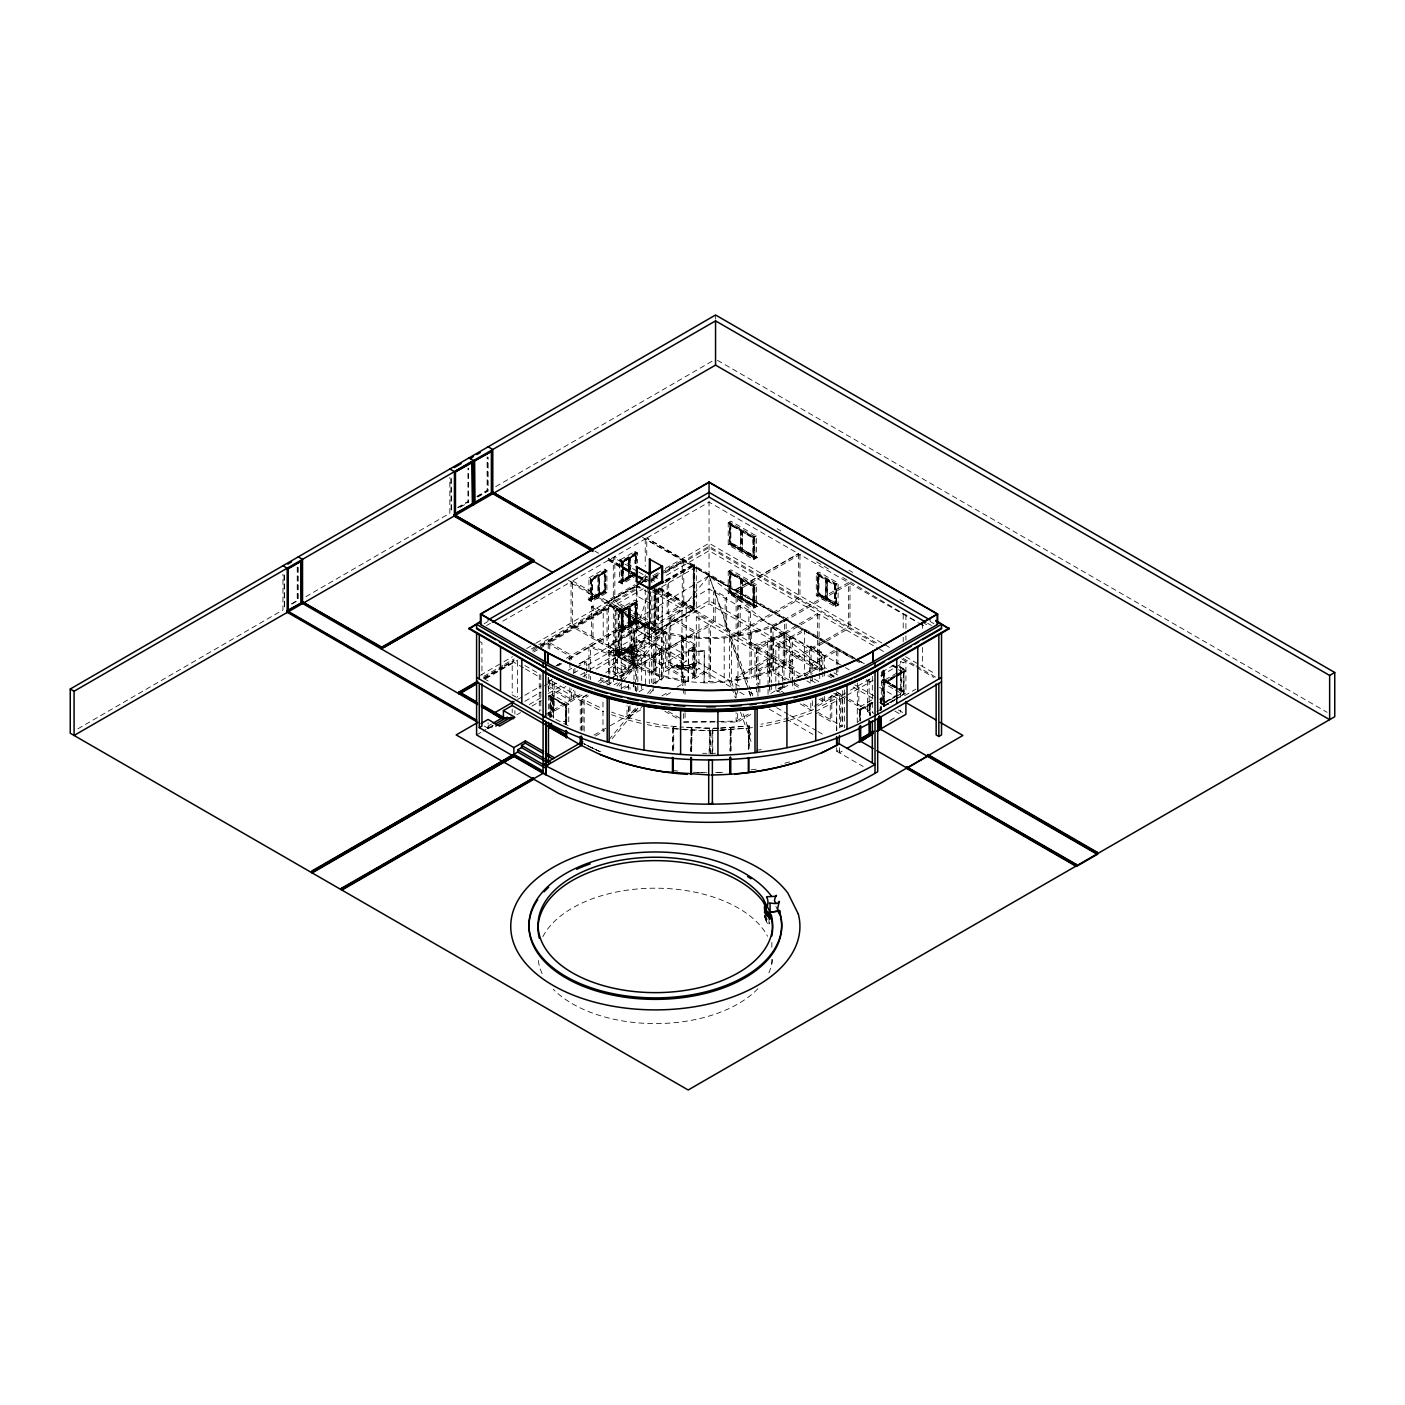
<?xml version="1.0" encoding="UTF-8"?>
<svg xmlns="http://www.w3.org/2000/svg" width="1405" height="1405" viewBox="0 0 1405 1405"><rect width="100%" height="100%" fill="white"/><g stroke="black" fill="none" stroke-linecap="round" stroke-linejoin="round"><path stroke-width="0.75" stroke-dasharray="5 3.75" d="M487.482 728.528L487.992 726.754L487.992 728.229L493.155 725.331L483.162 731.127M633.989 679.985L634.094 631.144L649.479 622.573L649.479 637.308L634.357 646.037L621.344 653.272L608.47 645.966L649.356 622.433L649.795 592.769L649.215 637.168L636.518 629.756L637.027 585.393M730.688 750.692L730.688 727.281L730.319 729.95M839.4 752.764L839.417 747.46L839.4 752.764L845.002 749.532M785.764 679.932L771.45 671.66L756.452 676.578L754.994 675.594L754.994 644.579L756.61 645.51L756.452 676.578L731.39 681.513L731.39 637.22L751.289 633.778L771.45 627.438L822.803 657.101L822.803 669.728M621.238 689.311L621.221 609.103L618.411 610.718L618.551 656.802L620.079 655.924L618.411 654.941L662.089 629.756L662.545 587.431M690.926 750.937L691.278 727.579L690.733 751.218M691.278 750.955L691.646 727.597L691.102 751.236M691.646 750.973L691.998 727.614L691.453 751.254M731.074 685.763L729.634 681.724L710.14 682.971L704.186 682.795L704.309 681.548C731.987 682.444 760.158 676.911 784.622 663.652L784.622 619.429L848.462 582.583L848.462 626.806L786.168 662.774L737.66 634.761L737.66 590.539L799.954 554.571L917.43 622.397M712.476 754.011L712.774 728.528L718.745 728.124M748.338 749.199L748.637 725.876L748.637 749.304M720.572 728.194L749.164 725.805L748.865 749.128M777.984 910.932L775.806 906.207M704.309 681.548L704.046 682.777L688.081 681.671L688.485 649.479L704.309 650.533L704.186 682.795M688.222 681.671L688.485 649.479L688.081 650.726L704.186 651.779L704.309 650.533L704.046 682.777M709.104 753.905L709.613 728.563L683.708 727.158M563.387 721.362L566.215 721.977L563.458 721.257M649.479 637.308L636.518 629.826L649.865 588.519M649.321 644.491L642.928 640.803L636.553 651.867L649.321 644.491L649.286 590.803L649.356 622.433L608.576 645.896L651.621 670.589L681.987 653.044L645.229 631.811L614.846 649.356L614.846 605.134L643.332 588.695M636.553 654.08L642.928 643.016L642.928 640.803M616.883 685.974L619.57 682.76M620.905 681.162L709.068 575.804L823.453 668.604M619.131 686.167L621.923 682.83M623.311 681.162L663.687 632.917C685.078 638.608 707.663 639.837 729.634 637.431L746.283 683.936M653.149 683.761L653.097 655.959L659.384 648.443L661.334 648.987L661.334 679.95L659.384 679.405L659.384 648.443M655.046 683.322L655.046 656.504L661.334 648.987M608.839 739.803L635.657 707.769M647.6 693.49L653.097 686.905M655.608 683.901L661.737 676.595L661.737 632.373L644.263 626.437L615.337 610.718L615.337 654.941L631.951 664.547L631.951 620.325M612.176 738.696L637.888 707.962M649.777 693.771L655.046 687.449M661.334 679.95L663.687 677.122L663.687 632.917M769.255 923.559L769.15 922.576M789.101 680.09L772.978 670.782L773.049 626.595L784.552 619.394M558.084 665.882L561.772 663.669M569.165 659.261L709.068 575.804L750.481 689.767M556.591 665.478L560.296 663.283M640.153 583.479L645.633 580.3L640.03 583.514M291.538 603.799L297.228 600.497L297.228 567.023M457.714 507.486L467.97 501.532L467.97 468.041M476.857 496.387L487.114 490.45L487.114 456.959M291.924 604.027L297.614 600.725L297.614 567.234M458.1 507.714L468.357 501.761L468.357 468.269M477.243 496.615L487.5 490.661L487.5 457.169M77.855 728.844L282.949 609.963L282.949 574.171M305.833 596.703L449.846 513.229L449.846 477.419M460.296 507.17L468.989 502.129M477.7 497.089L488.132 491.03L488.132 457.345M495.719 486.639L713.652 360.312M484.163 623.697L487.939 621.502M486.639 625.506L490.433 623.311M502.814 621.186L571.045 581.775L571.045 625.998L538.817 644.596M572.59 625.12L613.3 601.603L647.758 621.502L607.048 645.018L572.59 625.12L572.59 580.897L645.229 538.958L682.25 560.332L682.25 604.554L651.85 622.099L614.828 600.725L614.828 556.503L633.339 567.198M588.941 577.947L604.255 569.095L606.925 570.641L606.925 592.752L591.61 601.603L588.923 600.058L588.941 577.947L591.61 579.492L606.925 570.641M637.571 575.067L622.257 583.918L619.57 582.355L619.57 560.244L634.884 551.41L637.571 552.955L637.571 563.001M605.397 571.238L591.101 579.194L591.101 599.83L591.347 579.334L605.397 571.238L605.397 591.874M636.044 553.552L621.748 561.508L621.748 582.144L621.994 561.649L636.044 553.552L636.044 563.862M619.57 560.244L622.257 561.807L637.571 552.955M592.12 598.952L592.12 579.791L597.863 576.471L597.863 595.632L591.997 598.881L591.997 579.703L597.863 576.471M599.022 575.664L604.888 572.415L604.888 591.575L599.022 594.824L599.022 575.664L604.694 572.748M628.386 558.698L628.509 577.947L622.766 581.249L622.643 562.018L628.509 558.769L622.766 562.088M634.094 574.715L629.651 577.121L629.651 557.961L635.534 554.729L629.791 558.048M604.888 572.415L599.145 575.734L599.145 594.895M591.997 579.703L597.669 576.805M622.643 562.018L628.509 559.225L628.509 577.947M629.651 557.961L635.534 555.168L635.341 563.37M588.168 599.619L603.992 590.469L605.783 591.505L590.451 600.356L588.168 599.619L604.255 590.838M634.884 573.521L618.797 582.214L634.639 572.783M588.168 599.9L604.501 591.066M618.797 582.214L634.639 573.082M618.797 581.916L621.098 582.654L636.43 573.82M591.101 599.83L605.134 591.733L605.134 571.08M621.748 582.144L634.024 575.049M636.43 574.399L621.098 583.251L621.098 561.139L636.43 552.288L636.43 563.054M728.212 522.73L730.881 521.185L756.417 535.937L756.417 558.048L753.73 559.594L728.212 544.841L728.212 522.73L753.73 537.483L756.417 535.937M729.739 523.327L754.257 537.184L754.257 557.82L729.739 543.963L729.985 523.187L729.985 543.823M592.998 605.941L592.998 636.904L591.47 637.782L591.47 606.837L592.998 605.941L603.219 611.842L603.219 642.805L601.691 643.683M640.188 579.071L645.685 575.892M638.046 582.074L647.213 576.788M572.59 580.897L607.048 600.796L634.797 584.761M636.658 583.69L645.914 578.351M480.37 675.261L503.06 662.159M503.921 661.667L512.509 656.697M526.664 648.53L535.182 643.613M536.148 643.051L646.686 579.229M654.256 574.873L658.032 572.696M665.338 568.481L709.051 543.226L890.77 648.127M608.47 673.539L608.576 601.674L638.186 584.585M642.015 582.443L608.576 601.674L621.221 609.103M643.859 581.371L649.356 578.21L654.783 581.354M659.454 573.486L651.85 577.877L651.867 583.848M661.351 572.397L682.25 560.332M483.847 676.349L502.814 665.39M504.711 664.302L514.177 658.84M531.248 648.987L536.938 645.703M614.828 600.725L639.521 586.465M648.653 581.196L658.084 575.751M665.636 571.396L709.051 546.317L798.426 597.915L798.426 553.693L709.051 502.094L646.757 538.062L646.757 557.012M651.867 579.633L659.384 575.295M661.263 574.223L683.778 561.21L853.239 659.033M483.496 677.877L502.691 666.795M504.377 665.83L513.879 660.332M532.864 649.373L538.554 646.089M540.451 645L639.538 587.782M650.814 581.284L658.33 576.946M665.531 572.783L709.051 547.651L877.51 644.913M483.917 678.229L502.85 667.305M504.729 666.216L514.195 660.754M540.697 645.457L610.718 605.028L654.888 629.914L655.204 631.723L655.31 589.626M485.305 678.334L515.582 660.824M532.618 651.007L610.718 605.906M740.646 531.02L740.646 549.741L740.839 530.914L730.178 524.978L741.225 530.704L741.032 549.97L730.178 543.7M485.814 678.633L499.056 670.958M500.953 669.886L517.988 660.034M542.576 645.843L610.718 606.503L610.718 604.431M533.795 651.938L537.395 649.848M539.204 648.811L548.213 643.613L569.921 656.135L569.921 660.35M549.741 649.04L549.741 642.717L613.318 606.012L613.318 650.234L587.132 665.355M666.444 575.348L709.051 550.742L817.57 613.388L817.57 666.462L797.373 678.123M742.314 531.547L742.507 550.602L753.361 556.854L753.361 537.694L742.314 531.547L742.314 550.707L753.361 556.854M664.969 580.476L694.509 563.862L694.509 609.12L657.768 588.256M665.355 580.687L694.509 563.862M730.881 542.927L757.19 557.592L731.144 542.558L729.353 543.595L754.889 558.329L757.19 557.592M665.882 580.985L693.227 565.196L696.3 566.953L696.3 611.175L683.392 603.729L709.051 588.923L843.544 666.567M728.212 544.841L730.881 543.296L730.881 521.185M666.251 581.196L693.613 565.407L693.613 609.63M615.337 610.718L618.27 609.032L618.27 653.255L615.337 654.941M637.571 601.603L634.884 600.058L619.57 608.892L622.257 610.437L637.571 601.603L637.571 623.715L622.257 632.549L619.57 631.003M665.074 582.618L694.246 565.776L694.246 609.998L655.959 632.11M621.098 609.788L636.43 600.936L636.43 623.047L621.098 631.899M635.78 602.043L621.748 610.156L621.748 630.792L636.044 622.819L635.78 602.043L635.78 622.678M696.3 566.953L657.997 589.064L657.997 633.286L569.394 582.074M636.044 602.183L621.994 610.297L621.994 630.933M622.643 610.666L628.509 607.417L628.509 626.577L622.766 629.897L622.643 610.666L628.509 607.856L622.959 610.841L623.153 629.686L623.153 610.964M629.651 606.609L635.534 603.36L635.534 622.538L629.791 625.84L629.651 606.609L635.534 603.816L629.967 606.802L630.16 625.629L630.16 606.907M753.361 537.694L742.314 531.986L752.975 537.922L752.975 556.643M741.032 549.97L730.372 543.595L730.178 524.539L741.225 530.704M631.565 631.6L620.079 624.962L618.551 625.84L630.037 632.478L631.565 631.6L631.565 662.545C648.917 672.626 668.587 678.369 688.485 680.442L688.081 681.671L682.233 681.039L663.687 677.122M566.303 658.225L635.025 618.551M555.818 666.093L560.63 663.265M568.112 658.945L636.553 619.429L636.553 660.701L632.724 662.914L619.956 655.555L623.785 653.343L636.553 660.701M618.797 630.564L634.639 621.432L636.43 622.45L621.098 631.302L618.797 630.863L634.639 621.712L618.797 630.863M622.959 629.563L628.316 626.472L628.316 607.75M629.967 625.524L635.341 622.415L635.341 603.693M728.212 571.378L730.881 569.833L756.417 584.568L756.417 606.679L753.73 608.225L728.212 593.49L728.212 571.378L753.73 586.113L756.417 584.568M729.739 592.611L729.985 571.817L729.985 592.453M730.635 543.155L757.19 557.89M517.584 699.462L523.011 696.336M524.82 695.299L541.066 685.903M548.301 681.741L551.902 679.651M568.164 670.273L571.782 668.183M579 664.003L645.106 625.84M547.757 682.198L552.674 679.353L552.674 710.315L554.22 711.193L554.22 680.231M579.931 663.617L584.849 660.789L586.377 661.667L586.377 665.794M544.367 685.921L552.569 681.179M576.524 667.357L586.377 661.667M658.488 589.081L658.488 620.044L651.867 623.855L651.867 592.278M668.692 614.143L668.692 583.18L667.164 582.302L667.164 613.247L668.692 614.143L683.778 605.432L683.778 561.21L666.427 570.553M614.846 605.134L651.621 626.367L681.987 608.822L681.987 669.553L669.237 662.177L666.936 663.511L665.408 662.616M715.18 590.838L713.652 591.716L713.652 622.678L715.18 621.8L715.18 590.838L726.684 597.476L726.684 628.421L725.138 629.317L725.138 598.354L726.684 597.476M615.478 648.548L608.47 652.605L633.989 652.605L615.478 648.548L615.478 675.629M524.785 701.358L540.995 691.998M549.741 680.635L549.741 686.94L557.223 682.619M574.048 672.907L577.789 670.747M651.621 628.193L669.237 617.954L694.755 632.759L694.755 676.929L693.49 676.191L693.49 645.229L681.987 638.59L683.533 637.712L695.018 644.351L695.018 675.296L693.49 676.191M670.765 617.076L686.202 608.154L686.202 661.228L677.14 666.462L677.14 664.249L696.3 667.937L670.765 667.937L670.765 617.076L696.3 631.811L709.051 624.452L709.051 681.724M740.646 579.668L740.646 598.39L740.839 579.562L730.178 573.626L741.225 579.334L741.032 598.618L730.178 592.348M491.487 724.119L488.079 726.086L491.908 728.299L491.908 726.086M659.138 588.168L693.684 607.504L693.684 608.98L654.379 631.67L654.361 630.195M645.492 683.849L645.492 654.818L641.664 657.031L625.067 647.442L621.238 649.654L636.553 658.488L630.16 647.442L630.16 645.229L636.553 641.541M742.314 580.195L742.507 599.232L753.361 605.502L753.361 586.342L742.314 580.195L742.314 599.355L753.361 605.502M654.045 586.781L654.045 632.039L694.123 608.892L694.123 563.633M476.594 734.92L481.529 732.075M529.281 704.502L540.662 697.934M548.231 693.561L563.405 684.797M580.476 674.944L588.063 670.571M589.96 669.482L709.051 600.708L826.403 668.464M619.675 652.447L619.675 608.225M625.067 649.654L628.896 647.442L645.492 657.031L649.321 654.818L649.321 683.708M487.992 728.826L493.436 725.683M630.16 647.442L623.785 651.13L623.785 653.343M628.896 649.654L632.724 647.442L649.321 657.031L662.089 649.654L649.321 642.278L636.553 649.654M516.777 714.811L520.553 712.634M531.898 706.1L541.346 700.638M548.898 696.283L565.899 686.465M582.899 676.648L586.675 674.47M596.124 669.008L645.229 640.662L681.987 661.895L665.408 671.467L665.408 631.67L666.936 632.549L666.936 663.511M647.916 586.043L647.916 639.117L709.051 603.816L817.57 666.462M549.741 717.059L550.128 695.721L566.724 705.292L566.724 723.874M730.635 591.804L757.19 606.538L731.144 591.206M728.212 593.49L730.881 591.944L730.881 569.833M550.374 715.619L550.374 697.038L553.447 695.282L568.762 704.116L568.762 724.752M736.115 589.661L798.426 553.693L734.2 590.328L646.757 538.062L736.115 589.661L736.115 633.883L798.426 597.915M632.724 649.654L636.553 647.442L649.321 654.818M628.896 647.442L628.896 669.553L616.128 662.177L616.128 659.964L619.956 657.751L620.079 624.962M666.936 632.549L655.45 639.187L655.45 670.15L653.905 669.254L653.905 638.309L665.408 631.67M552.042 697.565L552.042 716.796M552.868 698.548L552.868 716.058M625.067 647.442L625.067 673.979L612.299 666.602L612.299 664.389L616.128 662.177M553.447 698.671L553.254 718.166M683.533 668.675L696.3 676.033L696.3 617.076L698.97 615.531L756.417 648.689L817.57 613.388M612.299 666.602L608.47 668.815L621.238 676.191L625.067 673.979M753.361 586.342L742.314 580.634L752.975 586.57L752.975 605.292M605.906 672.503L608.47 671.028L621.238 678.404M633.989 657.031L637.817 654.818L637.817 692.402M598.249 681.337L600.813 679.862L609.928 685.131M741.032 598.618L730.372 592.243L730.178 573.187L741.225 579.334M631.565 662.545L630.037 663.441L630.037 632.478M545.386 714.513L581.565 693.631M599.707 683.146L605.731 679.686M614.582 674.576L635.025 662.774L634.884 600.058M632.724 647.442L632.724 665.127L628.896 667.34L616.128 659.964M547.423 715.11L585.147 693.332M603.5 682.742L636.553 663.652M568.762 704.116L565.635 705.925L565.635 723.435M628.896 669.553L625.067 671.766L612.299 664.389M740.207 605.292L738.679 606.17L738.679 637.115L740.207 636.237L740.207 605.292L750.41 611.175L750.41 642.138L748.883 643.016L748.883 612.071L750.41 611.175M587.062 694.878L581.407 698.144L548.196 678.966M587.062 694.931L581.407 698.215L581.407 729.757M548.126 682.022L580.247 700.586L588.502 695.809M607.065 685.096L612.633 681.882M620.062 677.596L651.621 659.384L683.533 677.807L685.06 676.929L685.06 697.986M768.043 694.298L768.043 658.488L710.596 625.33L653.149 658.488L685.06 676.929M600.813 679.862L600.813 677.667L613.564 685.025L617.41 682.812M816.287 573.591L818.975 572.046L838.118 583.093L838.118 605.204L835.431 606.749L816.287 595.702L816.287 573.591L835.431 584.638L838.118 583.093M693.49 645.229L695.018 644.351M817.815 574.188L835.957 584.357L835.957 604.993L817.815 594.824L818.079 574.03L818.079 594.666M621.221 688.432L628.509 684.217L628.509 690.417M692.841 647.073L681.355 653.711L682.883 654.59L694.386 647.951L694.386 678.914L692.841 678.035L692.841 647.073L694.386 647.951M818.518 575.699L825.806 579.896L825.613 598.723L826.122 579.703L826 598.952L818.325 594.526L818.465 575.295L826.122 579.703M655.45 670.15L651.621 672.345L662.089 678.404L662.089 605.432M624.575 688.257L630.037 685.096L630.037 689.223M670.765 667.937L677.14 664.249M827.264 580.511L827.387 599.601L835.062 604.027L835.062 584.866L827.264 580.511L827.264 599.689L835.062 604.027M827.457 580.845L834.728 585.06M639.099 691.664L645.492 687.976M652.956 683.655L662.089 678.404M737.66 634.761L799.954 598.793L848.462 626.806M681.987 669.553L696.3 661.298L740.979 687.098M677.14 667.199L683.533 670.87L696.3 663.511L677.14 667.199L677.14 669.412L696.3 665.724L670.765 665.724L677.14 669.412M818.975 593.788L838.89 604.765L819.22 593.419L817.447 594.456L836.59 605.502L838.89 604.765M816.287 595.702L818.975 594.157L818.975 572.046M835.062 584.866L834.728 603.764M730.477 686.782L698.97 668.587L696.3 670.15L677.14 666.462M826 598.952L818.465 594.456M593.981 735.096L608.453 726.754M610.262 725.7L641.716 707.54M661.913 695.879L669.447 691.523M676.999 687.168L709.051 668.675M595.527 735.992L604.501 730.793L602.973 729.915L602.973 701.025M628.509 706.926L628.509 715.18L630.037 716.058L640.821 709.824M666.163 695.212L671.731 691.98M694.386 678.914L710.596 669.553L710.596 625.33M757.945 696.283L757.945 649.584L819.097 614.284L877.809 648.179M818.711 593.999L838.89 605.063M775.823 681.39L775.823 645.598L804.415 629.089L858.841 660.508M778.879 685.605L778.879 645.598L804.415 630.863L854.907 658.717M736.115 697.986L736.115 676.929L768.043 658.488M736.115 676.929L737.66 677.807L769.571 659.384L799.375 676.595M758.331 669.693L769.817 663.072L771.363 663.95L759.859 670.589L758.331 669.693L758.331 684.147M782.462 681.267L782.462 662.703L783.99 661.808L794.211 667.709L794.211 688.345M821.275 670.659L821.275 652.078L811.054 646.195L809.526 647.073L809.526 673.908M683.533 713.6L683.533 722.03L736.115 721.151L751.148 712.476M773.049 670.817L786.168 664.547L849.99 627.684L878.511 644.157M782.462 662.703L792.666 668.587L794.211 667.709M821.275 652.078L819.73 652.974L819.73 671.537M822.803 657.101L810.808 664.021L810.808 685.078M792.42 682.005L792.42 637.782L824.331 656.205L836.326 649.286L836.326 666.128M775.823 683.497L775.823 689.82L780.899 686.887M795.968 678.194L804.415 673.311L809.403 676.191M782.673 686.606L769.817 694.017L769.817 663.072M784.025 686.852L778.879 689.82L783.99 692.77M776.86 691.717L787.889 685.359M804.415 675.823L819.097 667.34L822.891 669.535M750.797 714.443L737.66 722.03L716.831 722.03M814.233 706.258L822.803 701.323L822.803 697.108M820.573 698.267L824.331 700.428L836.326 693.508M817.798 705.977L837.872 694.386L844.949 698.478M833.709 693.315L839.4 696.599L848.655 691.242M850.517 690.189L872.751 677.351M882.006 671.994L896.829 663.441M790.295 719.904A184.213 106.359 0 0 0 821.451 708.717L845.09 696.406M846.969 695.317L873.225 680.16M880.724 675.84L893.843 668.253M895.723 667.182L905.909 661.298L905.909 692.981L899.744 696.546M884.325 679.95L898.199 688.31M897.057 672.89L881.392 681.934L893.58 688.977M900.921 670.659L901.114 693.315L883.253 703.642L883.06 682.883L893.966 676.806M895.319 689.978L903.415 694.65L903.415 669.219L901.764 670.185L901.764 693.245L903.415 694.386M903.924 668.921L903.924 694.948L903.924 668.921L898.427 665.742M894.792 675.594L882.603 682.637L882.603 704.309L884.272 705.451M896.531 674.593L901.764 671.572M895.565 675.665L900.921 672.573M894.564 676.841L883.569 683.181L883.569 706.469L894.757 700.234M896.408 675.77L903.924 671.66L883.763 683.304L883.763 706.592M894.528 677.456L884.079 683.48L884.325 706.03L884.272 683.585L894.704 677.561M896.267 676.437L905.909 670.87L899.744 667.322M896.46 676.56L903.415 672.538L895.319 667.867M818.992 714.741L830.267 721.257L831.795 720.361L831.795 691.471M846.706 699.497L857.331 705.626L858.859 704.748L858.859 684.112M857.261 722.837L857.261 708.401L875.842 697.67M871.961 702.254L859.316 709.578L859.561 720.537M859.561 709.718L872.698 702.289M872.944 702.43L859.948 709.947L860.141 720.572M860.141 710.052L873.207 702.588M870.029 715.584L870.029 704.713L873.647 702.851M901.114 691.19L882.603 680.793L882.603 669.957M836.906 692.366L842.017 695.317L842.017 726.262L840.471 727.14L840.471 696.195L835.378 693.245M867.535 680.564L867.535 711.527L869.08 710.631M897.057 695.001L881.392 704.046L884.272 705.696L898.006 697.547M882.603 704.309L894.792 697.266M896.531 696.265L901.764 693.245M903.731 692.331L883.569 680.687L883.569 670.097M884.008 705.854L894.704 699.672M896.46 698.671L903.995 694.685M883.569 706.469L894.564 700.129M895.055 699.62L903.678 694.246M876.861 711.668L882.428 708.454M904.662 695.615L915.779 689.205M836.713 747.671L836.713 751.218L839.4 749.673M889.997 720.449L895.266 717.411M654.045 632.039L654.941 631.53L654.941 591.505M608.576 601.674L637.501 586.113M645.211 581.969L658.717 574.698M784.622 619.429C738.749 643.437 680.81 643.472 634.674 620.185M857.911 721.59L859.544 720.765M798.391 687.221L790.892 682.883L790.892 636.904L773.049 626.595L786.168 620.325L849.99 583.461L849.99 627.684M773.049 626.595L786.168 620.325L804.415 629.089L804.415 675.085L809.526 678.035M773.663 639.574L773.663 670.536L772.1 669.623L772.1 638.678L773.663 639.574L784.798 634.27L784.798 665.232M772.1 638.678L783.27 633.392L784.798 634.27M882.603 680.793L884.272 680.02M901.764 691.84L903.415 691.067M903.678 691.225L898.62 687.976M730.881 591.575L729.353 592.243L754.889 606.978L756.417 606.31M756.61 645.51L769.15 641.453L769.15 672.398L767.587 671.502L767.587 640.54L754.994 644.579M756.821 630.74L749.954 632.742L749.954 677.034M614.846 651.867L633.989 648.179L621.238 655.555L614.846 651.867L614.846 675.138M614.846 654.08L633.989 650.392L608.47 650.392L621.238 657.768M764.478 915.235L767.446 921.223L769.009 920.96M764.478 915.814L767.446 921.803L769.009 921.557M764.478 917.008L767.446 922.98L769.009 922.734M765.216 919.081L767.446 923.577L769.009 923.313M752.518 727.632L711 730.793L711 753.958M751.131 769.8L756.979 769.097M756.364 750.217L762.599 749.515M719.729 730.284L748.338 728.141M720.747 727.983L745.581 726.245M712.493 730.74L718.341 730.319M720.291 730.196L730.424 729.476M718.622 728.282L679.967 727.052M683.533 722.03L714.759 722.03M712.476 730.846L687.256 730.056L663.88 727.562A184.213 106.359 0 0 1 647.319 724.646M693.368 772.276L705.556 772.662M697.424 772.469L706.715 772.768M674.382 728.686L690.839 729.652M691.559 729.704L709.104 730.74M688.222 650.708L704.046 651.762M672.486 728.545L673.662 726.613L678.035 726.859L664.811 725.437A180.437 104.181 0 0 1 646.599 722.17M673.715 770.607L677.719 771.046M633.989 654.818L615.478 650.761L621.238 647.442L637.817 657.031L641.664 654.818L641.664 681.899M618.411 610.718L633.479 619.429L633.497 665.408L644.263 670.659L661.737 676.595M653.097 655.959L655.046 656.504M627.016 687.133L628.966 687.677M633.304 710.579L635.253 711.123L635.253 706.996M600.146 751.693L584.076 743.912L600.146 751.693A180.437 104.181 0 0 1 584.181 743.86M633.479 619.429L643.999 624.751L635.885 619.465M555.853 719.395L568.498 725.788M856.804 659.77L864.391 663.95M642.542 537.395L855.101 658.488M856.962 659.56L864.479 663.827L860.721 661.597M717.446 360.312L1327.145 712.317M777.123 528.719L780.899 530.897M848.971 570.202L852.747 572.379M900.025 599.672L903.801 601.849M930.18 621.502L933.956 623.697M927.669 623.311L931.48 625.506M922.365 622.152L929.689 626.384M917.869 622.643L925.175 626.876M905.61 656.697L935.853 674.172M903.222 658.418L914.198 664.758M916.025 665.812L936.151 677.438M901.834 658.945L915.059 666.585M916.956 667.674L933.956 677.491M879.706 649.268L883.499 651.463M903.222 662.844L900.535 661.298L900.535 697.266M899.938 667.217L903.415 669.219M893.053 665.145L898.269 668.165M892.175 665.39L897.549 668.481M729.739 571.976L754.257 585.832L753.993 606.609L753.993 585.973M891.982 665.496L897.356 668.587M737.66 590.539L786.168 618.551L786.168 664.547M855.118 660.122L860.738 663.371M896.847 686.94L884.008 679.88L896.847 687.168M730.635 591.435L757.19 606.538M898.62 688.204L903.995 691.295L899.938 689.328M898.006 688.432L884.079 680.389L884.079 670.343M899.744 689.434L905.909 692.981M883.253 680.863L897.549 689.117M845.441 667.656L849.235 669.851M866.288 679.686L871.961 682.971M879.548 687.344L894.704 696.107M881.269 697.196L881.005 710.017M880.636 698.303L880.11 710.386M833.973 672.837L837.766 675.015M854.802 684.85L877.51 697.969M879.407 699.058L888.873 704.52M898.339 709.999L905.909 714.355M830.46 673.908L834.254 676.086M853.186 687.027L872.136 697.951M879.706 702.342L885.396 705.609M894.862 711.088L900.535 714.355L900.535 710.087M778.879 645.598L822.03 670.501M829.389 674.751L833.288 676.999M767.587 640.54L769.15 641.453M775.823 645.598L820.432 671.344M827.861 675.647L831.584 677.79M653.307 575.769L658.857 578.983M652.693 575.716L658.418 579.018M870.029 704.713L870.222 715.707M636.869 571.01L613.3 557.381L613.3 601.603M638.695 572.046L647.758 577.279M869.01 705.292L860.457 710.227L860.457 721.116M608.593 558.417L636.957 574.785M638.854 575.874L646.423 580.23M659.648 587.87L693.684 607.504M594.842 551.076L598.635 553.254M608.084 558.716L645.896 580.528M608.593 559.893L633.181 574.065M635.078 575.172L646.423 581.705M608.084 560.191L645.914 582.004M658.172 588.871L736.115 633.883M814.461 679.107L821.275 683.041M836.309 691.717L847.584 698.232M849.463 699.321L873.857 713.406M656.328 589.591L713.652 622.678M725.138 629.317L738.679 637.115M748.883 643.016L784.622 663.652M867.535 711.527L870.731 713.371M655.204 590.258L686.202 608.154M757.945 649.584L803.414 675.823M810.984 680.196L816.674 683.48M651.674 589.573L662.545 595.861L649.725 603.254L637.027 595.931L636.5 585.604L649.215 592.945M857.261 708.401L860.65 710.35M652.587 591.839L681.987 608.822M696.3 617.076L709.051 624.452M806.839 680.898L810.562 683.041M832.919 695.949L839.47 699.655M794.299 683.093L799.919 686.343M819.045 699.146L822.803 701.323M658.488 620.044L656.96 619.148L656.96 588.203M803.432 703.993L810.808 708.243L810.808 699.813M817.64 712.194L842.017 726.262M775.823 689.82L782.462 693.649M800.2 703.887L817.113 713.652M606.925 592.752L604.255 591.206L604.255 569.095M649.215 622.415L662.089 629.756M599.338 594.561L599.531 575.945M568.375 580.23L654.888 629.914M610.209 606.205L654.888 631.969M644.21 626.367L654.414 632.268L654.414 587.009M634.884 622.169L637.571 623.715M592.313 598.618L592.506 580.002M748.479 691.436L755.995 695.756M776.649 707.681L788.205 714.355M789.786 715.268L816.147 730.495M817.938 731.531L823.593 734.797M653.905 638.309L655.45 639.187M647.916 639.117L686.202 661.228M739.733 692.138L747.161 696.406M769.308 709.209L784.464 717.955M786.361 719.044L812.88 734.358M591.47 606.837L601.691 612.738M836.713 751.218L863.179 766.498M636.553 639.328L642.928 643.016M568.375 624.452L635.025 662.774M619.956 657.751L632.724 665.127M549.741 642.717L571.449 655.257L571.449 659.472M668.165 711.387L681.302 718.974M664.758 711.193L677.895 718.78M524.803 665.478L539.274 673.82L539.274 711.738M479.281 641.242L481.95 642.805L481.95 675.278M523.556 667.849L512.21 661.298L512.21 692.876M525.435 668.938L540.556 677.667M549.741 686.94L571.449 699.479L571.449 688.942M549.741 695.932L566.338 705.521L566.338 724.541M550.374 697.038L565.706 705.89L565.706 724.453M483.829 678.527L489.467 681.776M512 694.773L519.499 699.11M484.198 726.051L488.079 728.299L488.079 722.767M709.49 575.558L851.693 658.102M816.656 561.912L829.723 569.71M842.789 577.508L917.483 622.081M919.344 623.188L924.947 626.525M830.144 674.014L835.167 678.088M630.16 645.229L636.553 656.293M765.216 914.954L767.446 920.047M751.183 691.769L752.694 695.844M731.39 681.513L737.274 697.67M743.14 713.845L751.956 738.099M749.164 692.033L750.621 696.072M731.794 687.783L735.412 697.899M740.488 712.054L751.341 742.384M709.068 575.804L748.496 689.679M749.216 691.752L750.656 695.897M636.606 629.756L636.5 585.604L636.518 592.98M693.174 607.803L693.174 609.278M922.365 624.259L922.365 628.474M922.365 647.424L922.365 666.374M905.909 614.758L905.909 633.708M905.909 635.815L905.909 640.03M903.222 614.196L903.222 628.948M903.222 637.361L903.222 641.576M884.272 671.274L884.272 680.283M883.763 669.992L883.763 680.564M883.253 670.554L883.06 680.968M881.392 671.889L881.269 710.157M880.373 698.144L880.373 710.526M872.329 676.385L872.329 712.177M869.713 704.52L869.713 715.057M869.08 679.686L869.203 714.109M860.211 710.087L860.334 720.695M859.684 709.788L859.684 720.115M857.331 682.918L857.331 705.626M844.563 689.837L844.563 727.737M842.737 690.54L842.719 726.332M839.4 696.599L839.4 729.177M837.872 664.916L837.872 650.164L812.336 664.899L812.336 673.329M837.872 667.006L837.872 675.436M836.8 701.2L836.8 730.67M836.555 730.53L836.713 698.074A180.437 104.181 0 0 1 819.15 706.978M836.326 668.236L836.326 676.666M835.694 584.498L835.694 605.134M835.431 584.638L835.431 606.749M834.921 584.937L834.921 604.097M830.267 696.494L830.267 721.257M826.755 579.334L826.755 599.97M824.331 656.205L824.331 668.85M824.331 670.958L824.331 679.37M824.331 696.213L824.331 700.428M822.803 671.836L822.803 680.266M819.73 673.61L819.73 681.864M819.097 614.284L819.097 667.34M812.336 675.436L812.336 683.866M812.336 700.709L812.336 709.121M811.054 646.195L811.054 675.085M799.954 554.571L799.954 598.793M792.666 668.587L792.666 678.914M792.666 680.968L792.666 689.223M789.347 637.782L789.347 682.005M783.99 661.808L783.99 680.389M783.99 682.444L783.99 690.698M783.27 633.392L783.27 664.337M782.462 683.339L782.462 691.594M771.854 942.333L771.854 948.691M771.854 959.281L771.854 963.531M771.45 627.438L771.363 682.531M771.363 684.586L771.363 692.841M770.678 627.596L770.678 671.818M769.571 659.384L769.571 682.549M769.571 684.656L769.571 693.069M769.009 919.783L769.062 923.981M759.859 670.589L759.859 685.025M759.859 687.098L759.859 695.352M758.331 686.202L758.331 694.456M756.417 648.689L756.417 684.779M756.417 686.905L756.417 695.387M753.993 537.325L753.993 557.961M753.73 537.483L753.73 559.594M753.73 586.113L753.73 608.225M753.168 537.816L753.168 556.977M753.168 586.447L753.168 605.608M751.289 633.778L751.289 678.071M749.164 725.805L749.164 748.97M741.858 530.335L741.858 550.971M741.858 578.965L741.858 599.601M737.976 636.447L737.976 680.723M737.66 677.807L737.66 686.237M737.66 688.327L737.66 696.757M737.66 713.6L737.66 722.03L736.115 721.151L736.115 712.721M731.004 750.902L731.004 727.737L730.67 751.008M730.319 751.025L730.337 727.772L729.95 751.025M729.634 637.431L729.634 681.724M724.19 638.081L724.19 682.373M715.549 315.001L715.549 319.198M712.774 728.528L712.774 753.8M710.596 721.151L710.596 722.03M710.596 730.793L710.596 753.941M710.14 638.695L710.14 682.971M709.613 728.563L709.613 753.835M709.051 501.111L709.051 603.816M698.97 615.531L698.97 668.587M693.227 565.196L693.227 609.419M685.06 712.721L685.06 721.151M683.533 637.712L683.533 670.87M683.533 677.807L683.533 686.237M683.533 688.327L683.533 696.757M682.883 654.59L682.883 685.552L681.355 684.656L681.39 635.411M682.233 636.816L682.233 681.039M673.715 726.385L673.715 751.657M673.188 750.99L673.013 726.315L672.486 750.92M669.237 617.954L669.237 662.177M668.833 634.322L668.833 678.545M662.036 587.378L662.036 592.91M655.959 587.887L656.1 675.05M653.149 685.868L653.149 694.298M651.621 626.367L651.621 682.549M650.339 591.382L650.339 622.977M645.229 538.958L645.229 566.32M645.229 574.75L645.229 583.18M645.229 589.696L645.229 640.662M644.263 626.437L644.263 670.659M641.664 683.972L641.664 690.189M636.606 679.265L636.606 662.422L590.451 646.037L590.451 679.739M636.606 687.677L636.606 691.892M635.78 553.394L635.78 563.721M635.394 554.641L635.534 563.493M635.657 684.604L635.657 663.546L588.923 646.932L588.923 672.187M635.657 686.711L635.657 690.909M635.253 686.36L635.253 690.487M634.884 551.41L634.884 563.475M634.357 631.302L634.357 646.037M633.989 682.075L633.989 690.435M633.304 681.688L633.304 689.943M630.16 558.259L630.16 576.981L629.967 558.154M630.037 705.731L630.037 716.058M629.019 557.592L629.019 578.228M629.019 606.24L629.019 626.876M628.966 706.241L628.966 718.622L627.016 718.096L627.016 705.696M623.153 562.316L623.153 581.038L622.959 562.211M622.257 561.807L622.257 583.918M622.257 610.437L622.257 632.549M621.344 609.05L621.344 653.272M617.41 649.654L617.41 680.6M616.883 609.84L616.883 654.063M613.564 649.654L613.564 674.628M613.564 676.701L613.564 685.025M609.735 651.867L609.735 674.839M609.735 676.929L609.735 685.271M608.47 675.647L608.47 684.024M607.048 600.796L607.048 645.018M598.372 575.295L598.372 595.931M591.61 579.492L591.61 601.603M588.923 674.295L588.923 678.51M586.377 667.849L586.377 678.176M584.849 660.789L584.849 664.916M584.849 673.171L584.849 677.298M584.181 731.215L584.181 699.637A180.437 104.181 0 0 0 601.99 708.296M582.935 699.04L582.935 730.618M581.74 730.776L581.74 701.306L599.742 710.052A184.213 106.359 0 0 0 603.606 711.65M580.247 700.586L580.247 730.056M574.891 668.306L574.891 672.433M574.891 690.997L574.891 699.251L573.363 698.373L573.363 690.118M573.363 669.482L573.363 673.61M569.921 662.457L569.921 670.87M569.921 687.73L569.921 700.357L548.213 687.835L548.213 677.298M566.075 724.242L566.268 705.556L550.76 696.827L550.76 717.463M553.447 695.282L553.447 718.06M551.41 696.459L551.41 717.094M550.128 695.721L550.128 717.34M548.635 677.825L548.635 715.742M548.213 643.613L548.213 649.918M540.802 674.716L540.802 710.526M517.567 661.298L517.567 697.091M514.897 710.596L514.897 714.144M512.21 709.051L512.21 712.598M451.251 478.174L451.251 511.666L450.882 477.963M298.246 567.409L298.246 601.094M284.354 574.926L284.354 608.418L283.968 574.715M772.416 959.633A117.265 67.703 0 0 1 767.78 975.105M757.91 988.699A117.265 67.703 0 0 1 655.872 1023.595A117.265 67.703 0 0 1 553.271 989.243M542.154 973.63A117.265 67.703 0 0 1 538.115 958.087M542.874 936.678A117.265 67.703 0 0 1 654.941 888.188A117.265 67.703 0 0 1 767.552 936.257M715.531 753.273A230.894 133.317 0 0 1 702.588 753.273M813.53 709.385A180.437 104.181 0 0 1 761.036 724.207M640.487 720.8A180.437 104.181 0 0 1 611.579 712.107M789.575 761.896A180.437 104.181 0 0 1 781.127 764.18M788.346 720.449A184.213 106.359 0 0 1 760.052 726.648M641.242 723.329A184.213 106.359 0 0 1 611.561 714.688M605.783 569.991L590.451 578.825L590.451 600.936L605.783 592.102L605.783 569.991M694.755 632.707L619.183 676.332L694.755 632.759M722.521 772.329L714.723 772.662L722.521 772.381M754.889 536.815L729.353 522.08L729.353 544.192L754.889 558.927L754.889 536.815M836.59 583.988L817.447 572.924L817.447 595.035L836.59 606.099L836.59 583.988M754.889 585.464L729.353 570.711L729.353 592.822L754.889 607.575L754.889 585.464"/><path stroke-width="1.5" d="M286.708 612.562L287.217 610.806L476.629 720.203M287.217 610.806L287.217 612.281L476.629 721.678M287.832 608.822L287.832 568.568L301.127 560.894L301.513 602.85L288.236 610.508L288.236 609.032M288.236 610.508L287.832 568.568M477.647 704.572L302.532 603.43L302.532 601.955L381.791 647.161L532.688 560.015L532.688 561.491L383.688 647.529M303.041 603.131L303.041 601.656M459.312 692.437L459.312 693.912L459.821 692.226L476.33 701.745M503.306 719.395L503.815 717.621M673.188 758.085L673.188 772.838L673.188 757.523M907.05 766.621L907.05 768.096L1076.388 865.884L1076.388 864.409L906.541 766.919L906.541 768.394L927.985 756.013L927.985 754.538L1097.323 852.326L1097.323 853.801M927.985 754.538L927.476 756.294L1096.813 854.082L1097.323 852.326M1075.861 866.183L1076.388 864.409M548.459 722.363L548.459 764.478L545.79 766.024L545.965 721.696L476.594 681.864M708.7 759.806L708.7 804.152L712.37 804.046L712.493 801.921M770.081 912.477L768.992 912.495L771.292 914.901A117.265 67.703 0 0 1 622.064 989.858A117.265 67.703 0 0 1 567.462 880.092A117.265 67.703 0 0 1 762.845 897.918L767.077 906.401L766.041 906.576L767.095 906.488L764.478 906.98L767.077 906.12L770.045 912.108M769.009 912.407L769.062 916.763M70.25 689.03L715.549 315.001L1334.75 672.486L1334.75 716.708L688.169 1089.999L70.25 733.252L70.25 689.03L74.079 691.242L715.549 320.884L1329.639 675.436L1334.75 672.486M287.762 564.143L291.538 561.947M454.289 467.602L461.139 463.632M473.432 456.502L470.394 458.715M476.857 454.535L480.282 452.551M449.846 469.007L454.43 471.641L473.608 460.594L468.989 457.907M474.24 460.963L491.768 451.268L491.768 493.032L474.627 502.955L474.24 460.963L491.768 451.268M472.589 504.132L472.221 462.14L472.589 504.132L455.08 513.791L455.08 472.027L470.499 463.141M288.218 568.797L301.513 561.104M455.08 472.027L472.589 462.368M287.867 610.279L301.513 602.85M533.198 561.789L453.956 516.074L453.956 514.599L533.707 560.015L533.707 561.491L552.499 572.327M455.08 513.791L472.221 503.921M474.24 502.727L491.381 492.821L491.381 451.04M592.963 551.462L492.734 493.647L492.734 492.189L593.472 549.689M1329.639 675.436L1329.639 719.659L715.549 365.107L74.079 735.465L74.079 691.242M381.791 649.198L381.791 647.74L533.707 560.015L533.707 561.491L381.282 648.917L382.318 648.917M480.422 614.055L709.051 482.056L937.697 614.055L937.697 624.364L873.155 661.632A232.036 133.967 0 0 1 547.634 663.16L480.422 624.364L480.422 614.055L547.634 652.833A232.036 133.967 0 0 0 873.172 651.323L937.697 614.055M480.931 624.575L480.931 614.055L709.051 482.354L937.188 614.055L937.188 624.575M935.941 620.413L949.183 628.79L875.016 671.608A234.688 135.495 0 0 1 545.807 673.153L468.936 628.79L480.282 621.502M468.936 628.79L480.37 622.187M487.992 620.009L709.051 492.365L930.128 620.009M492.347 622.204L709.051 497.089L925.772 622.204M662.036 581.336L662.036 566.373L649.215 573.784L636.272 566.601L649.215 574.065L662.545 566.373L662.545 583.216M636.518 566.443L636.272 581.336L649.215 588.818L649.602 558.891L649.602 573.644M636.272 581.336L650.743 589.398L663.582 582.004M477.735 682.69L458.803 693.631L458.803 692.138L477.788 681.179M476.348 682.602L459.312 692.507L459.312 693.982L476.348 684.077M649.215 588.519L662.036 581.108M649.215 588.818L662.545 581.108M477.841 722.416L456.168 734.92L558.294 793.245A250.828 144.82 0 0 0 882.024 782.374L962.882 735.465L940.156 722.346M513.967 701.552L493.137 713.582L501.638 718.499M481.037 723.522L488.079 719.448L499.583 726.086L514.897 717.235L503.411 710.596L503.411 717.235L493.19 723.136M503.411 710.596L512.21 705.521L581.407 745.458L599.601 754.327L619.623 761.738A184.371 106.446 0 0 0 687.185 774.366M479.281 683.41L479.281 727.632L481.95 726.086L481.95 683.972M495.315 724.119L507.24 717.235L509.787 718.71M495.737 726.086L511.069 717.235L513.615 718.71M513.879 756.417L312.173 872.927L312.173 871.416L513.282 754.696L311.664 871.118L311.664 872.593L513.808 756.452L513.879 747.601L525.365 740.962L543.63 751.517M565.706 730.653L565.706 736.835L566.724 736.255L551.41 727.404L550.374 728.001L550.374 723.874M545.281 761.317L521.536 747.601L521.536 745.388L525.365 743.175L543.63 753.73M545.105 767.85L517.707 752.026L517.707 749.813L521.536 747.601M517.707 752.026L513.879 754.239L543.103 771.117M565.635 734.376L553.254 726.789M582.706 741.612L543.103 764.478L566.18 776.175A234.688 135.495 0 0 0 875.016 764.478L839.136 743.772M582.935 743.245L580.247 744.808L580.247 736.378M545.79 766.024L581.407 745.458M341.415 888.294L533.391 778.019L533.391 779.494L341.924 890.068L341.415 888.294L341.415 889.769L543.103 773.294M341.924 888.592L533.391 778.019M480.931 614.055L547.88 652.675A231.684 133.756 0 0 0 872.927 651.165L937.188 614.055M495.596 639.767L476.594 628.79L476.594 624.364L545.807 664.302A234.688 135.495 0 0 0 875.016 662.774L941.526 624.364L941.526 628.79L922.523 639.767M941.526 628.053L875.016 666.462A234.688 135.495 0 0 1 545.807 667.99L476.594 628.053M854.17 677.877A234.688 135.495 0 0 0 875.016 667.199L884.518 661.702M888.311 659.507L911.125 646.353M914.918 644.157L918.712 641.962M468.936 628.053L542.154 670.308A240.009 138.568 0 0 0 878.687 668.727L949.183 628.053M941.526 677.438C895.898 703.624 851.131 733.954 798.865 745.212C769.413 751.956 739.276 755.258 709.051 755.521C651.779 755.012 593.507 744 543.103 715.83M941.526 681.864L875.016 720.256A234.688 135.495 0 0 1 543.103 720.256M836.168 745.475L839.207 743.719M711 775.016C754.222 774.348 798.339 766.234 836.555 745.282L839.47 743.877M869.01 720.537L869.203 733.709L860.65 738.644L860.65 725.577M870.029 722.117L870.029 733.006L873.647 731.144M872.909 732.163L860.141 739.539L872.523 732.602M873.172 748.531L859.684 740.751L872.698 733.252M846.864 748.444L872.944 733.392M876.667 731.25L905.909 714.355L905.909 701.534M873.207 733.533L860.211 741.05L860.211 726.596M876.913 731.39L880.636 729.248L880.373 716.726M871.961 734.692L859.316 741.998L864.988 739.012M546.053 765.971L546.053 774.822L566.18 785.009A234.688 135.495 0 0 0 875.016 773.33L877.686 771.784L877.686 718.71M936.151 683.989L936.151 734.92L938.839 736.466L941.526 734.92L941.526 633.163M821.539 753.01L836.66 745.335L836.555 736.852M838.961 744.158L839.47 735.447M845.459 685.798L847.022 685.201L847.022 729.423M766.041 906.576L767.077 906.401M770.045 914.304L767.446 914.725L764.478 908.754L766.041 907.893M764.478 906.541L767.446 912.53L779.775 910.949L778.581 910.37M769.009 912.565L778.721 910.949L780.302 914.128A126.38 72.955 0 0 1 619.482 994.898A126.38 72.955 0 0 1 560.648 876.615A126.38 72.955 0 0 1 771.205 895.81M764.478 906.98L767.446 912.969L770.045 912.53M764.478 908.157L767.446 914.146L770.045 913.707M770.045 916.078L767.446 916.499L764.478 909.931L767.446 915.919L770.045 915.48M769.009 917.43L770.045 917.254M708.7 759.929L712.37 759.824L712.37 804.046M709.104 774.963L663.88 771.784A184.213 106.359 0 0 1 599.742 754.274M778.879 911.09L778.985 912.618M769.8 912.214L769.817 918.94M499.407 641.962L544.455 667.217M878.722 668.745L878.722 669.482A240.009 138.568 0 0 1 542.172 671.028L539.292 668.675M935.853 621.098L949.183 628.79M488.132 446.808L492.786 449.495L492.786 493.717M906.067 702.658L936.362 720.15M649.356 559.049L662.545 566.373M492.734 492.189L592.963 549.987M591.575 550.075L493.26 493.366L493.26 491.89M927.476 754.819L1096.813 852.607M927.476 755.714L1097.832 854.082L1076.388 866.464L906.032 768.096M879.284 728.475L879.284 715.848M926.966 756.013L880.11 728.949L880.11 716.568M870.029 733.006L870.222 722.24M906.541 766.919L1075.861 864.707M876.878 750.674L906.541 767.797M453.956 514.599L532.688 560.015M531.828 560.402L454.465 515.776L454.465 514.3M298.246 556.872L302.532 559.348L302.532 603.57M282.949 565.741L287.2 568.2L287.2 612.422M476.594 677.438L545.79 717.375L545.807 670.203M549.741 727.632L566.338 737.204M481.827 704.924L505.958 718.71M302.532 601.972L381.791 647.74M458.803 692.138L477.647 703.097M481.318 705.222L503.306 717.92M459.821 693.701L476.33 703.22M481.827 706.399L501.971 718.043M481.318 706.697L501.603 718.412M547.283 753.624L554.589 757.839M547.283 755.837L552.762 758.999M521.536 745.388L550.76 762.265M286.708 611.087L476.119 720.484M479.281 727.632L513.879 747.601M517.707 749.813L545.105 765.637M513.879 755.82L544.121 773.294M778.721 912.425L780.302 915.603A126.38 72.955 0 0 1 641.066 998.902A126.38 72.955 0 0 1 537.729 899.692M765.391 906.401L762.845 901.308A117.265 67.703 0 0 0 622.959 863.25A117.265 67.703 0 0 0 539.362 938.364M770.045 915.779L771.292 918.29A117.265 67.703 0 0 1 771.854 935.958M765.953 914.69L764.478 912.284M754.994 752.606L754.994 708.383M938.839 634.726L938.839 678.984M938.839 683.41L938.839 736.466M917.781 646.915L917.781 691.137M896.724 659.068L896.724 703.29M881.269 716.655L881.269 729.617M881.005 716.497L881.005 729.476M878.775 717.288L878.775 728.176L878.582 717.182M877.686 670.062L877.686 714.284M875.016 662.774L875.016 667.199M875.016 773.33L875.016 671.608C773.593 724.91 644.509 724.91 543.103 671.608L543.103 773.33M873.155 651.305L873.155 661.632M872.909 651.165L872.909 661.685M872.329 720.818L872.329 762.933M869.713 721.362L869.713 734.007M859.948 726.455L859.948 740.892M859.684 726.297L859.684 740.751M859.316 726.859L859.561 742.156M836.8 736.993L836.8 745.423M815.725 696.195L815.725 740.4M786.923 703.325L786.923 747.548M779.722 910.703L779.722 912.495M778.792 912.512C775.384 910.897 781.145 897.953 778.721 902.115C778.107 905.417 766.147 901.606 770.081 903.626L770.063 918.747M775.753 902.537C772.012 901.185 778.265 892.351 775.894 896.214C758.823 897.76 771.046 893.598 767.077 907.296M766.041 906.295L766.041 908.491M757.137 708.085L757.137 752.36M748.865 757.558L748.865 772.293M748.338 757.611L748.338 772.364M730.67 757.313L730.67 774.173M730.319 757.33L730.319 774.173M729.95 757.348L729.95 774.19M717.937 710.965L717.937 755.188M715.549 320.884L715.549 365.107M709.051 482.056L709.051 497.089M691.453 757.558L691.453 774.401M691.102 757.558L691.102 774.401M690.733 757.541L690.733 774.383M680.6 710.227L680.6 754.45M672.486 757.453L672.486 772.697M649.865 559.049L649.725 588.519M643.999 705.837L643.999 750.059M637.027 566.443L637.027 581.196M609.138 698.109L609.138 742.332M607.206 697.565L607.206 741.77M581.74 737.098L581.74 745.528M581.407 736.062L581.407 742.367M566.724 731.232L566.338 737.941L566.338 730.863M566.075 730.424L566.075 736.624M551.41 723.276L551.41 727.404M550.76 723.645L550.76 727.772M550.128 723.821L549.741 728.37L549.741 723.399M547.88 652.675L547.88 663.213M547.634 652.833L547.634 663.16M545.807 664.302L545.807 668.727A234.688 135.495 0 0 0 566.935 679.212M545.79 721.801L545.79 774.875L476.594 734.92L476.594 633.216M545.263 651.2L545.263 661.72M545.017 651.34L545.017 661.667M543.103 662.774L543.103 667.199M532.881 777.72L532.881 779.195M525.365 740.962L525.365 743.175M521.835 659.331L521.835 703.554M513.282 754.696L513.282 756.171M512.21 701.306L512.21 705.521M500.549 647.038L500.549 691.26M479.281 634.761L479.281 678.984M474.627 461.174L474.627 502.955M455.466 472.238L455.466 514.002M454.43 471.641L454.43 515.863M301.127 560.894L301.127 602.622M544.051 891.824A126.38 72.955 0 0 1 548.635 887.31M576.612 869.326A126.38 72.955 0 0 1 590.188 863.882M747.565 876.544A126.38 72.955 0 0 1 750.973 878.722M801.781 760.667A184.371 106.446 0 0 1 734.692 774.067M852.185 678.773A234.688 135.495 0 0 1 828.968 687.853M826.948 688.538A234.688 135.495 0 0 1 799.744 696.353M797.741 696.827A234.688 135.495 0 0 1 793.72 697.758M783.481 699.883A234.688 135.495 0 0 1 773.101 701.727M766.831 702.711A234.688 135.495 0 0 1 762.616 703.308M756.241 704.116A234.688 135.495 0 0 1 749.831 704.818M741.26 705.591A234.688 135.495 0 0 1 730.477 706.311M715.285 706.838A234.688 135.495 0 0 1 706.627 706.873M684.938 706.153A234.688 135.495 0 0 1 674.172 705.38M669.886 704.976A234.688 135.495 0 0 1 661.334 704.046M654.976 703.238A234.688 135.495 0 0 1 650.761 702.64M646.581 701.991A234.688 135.495 0 0 1 642.401 701.306M638.239 700.568A234.688 135.495 0 0 1 627.947 698.531M621.888 697.179A234.688 135.495 0 0 1 611.14 694.527M606.907 693.368A234.688 135.495 0 0 1 594.456 689.627M592.436 688.959A234.688 135.495 0 0 1 568.955 680.09M473.608 460.577L473.608 504.711L473.608 460.594M552.235 727.369L566.268 735.482L552.235 727.369M769.519 912.161L769.396 918.975L769.519 912.161M779.406 912.653L779.248 910.563L779.406 912.653M798.321 914.04L787.889 893.088A144.575 83.475 0 0 0 547.002 871.118A144.575 83.475 0 0 0 614.319 1006.454A144.575 83.475 0 0 0 798.321 914.04"/></g></svg>
